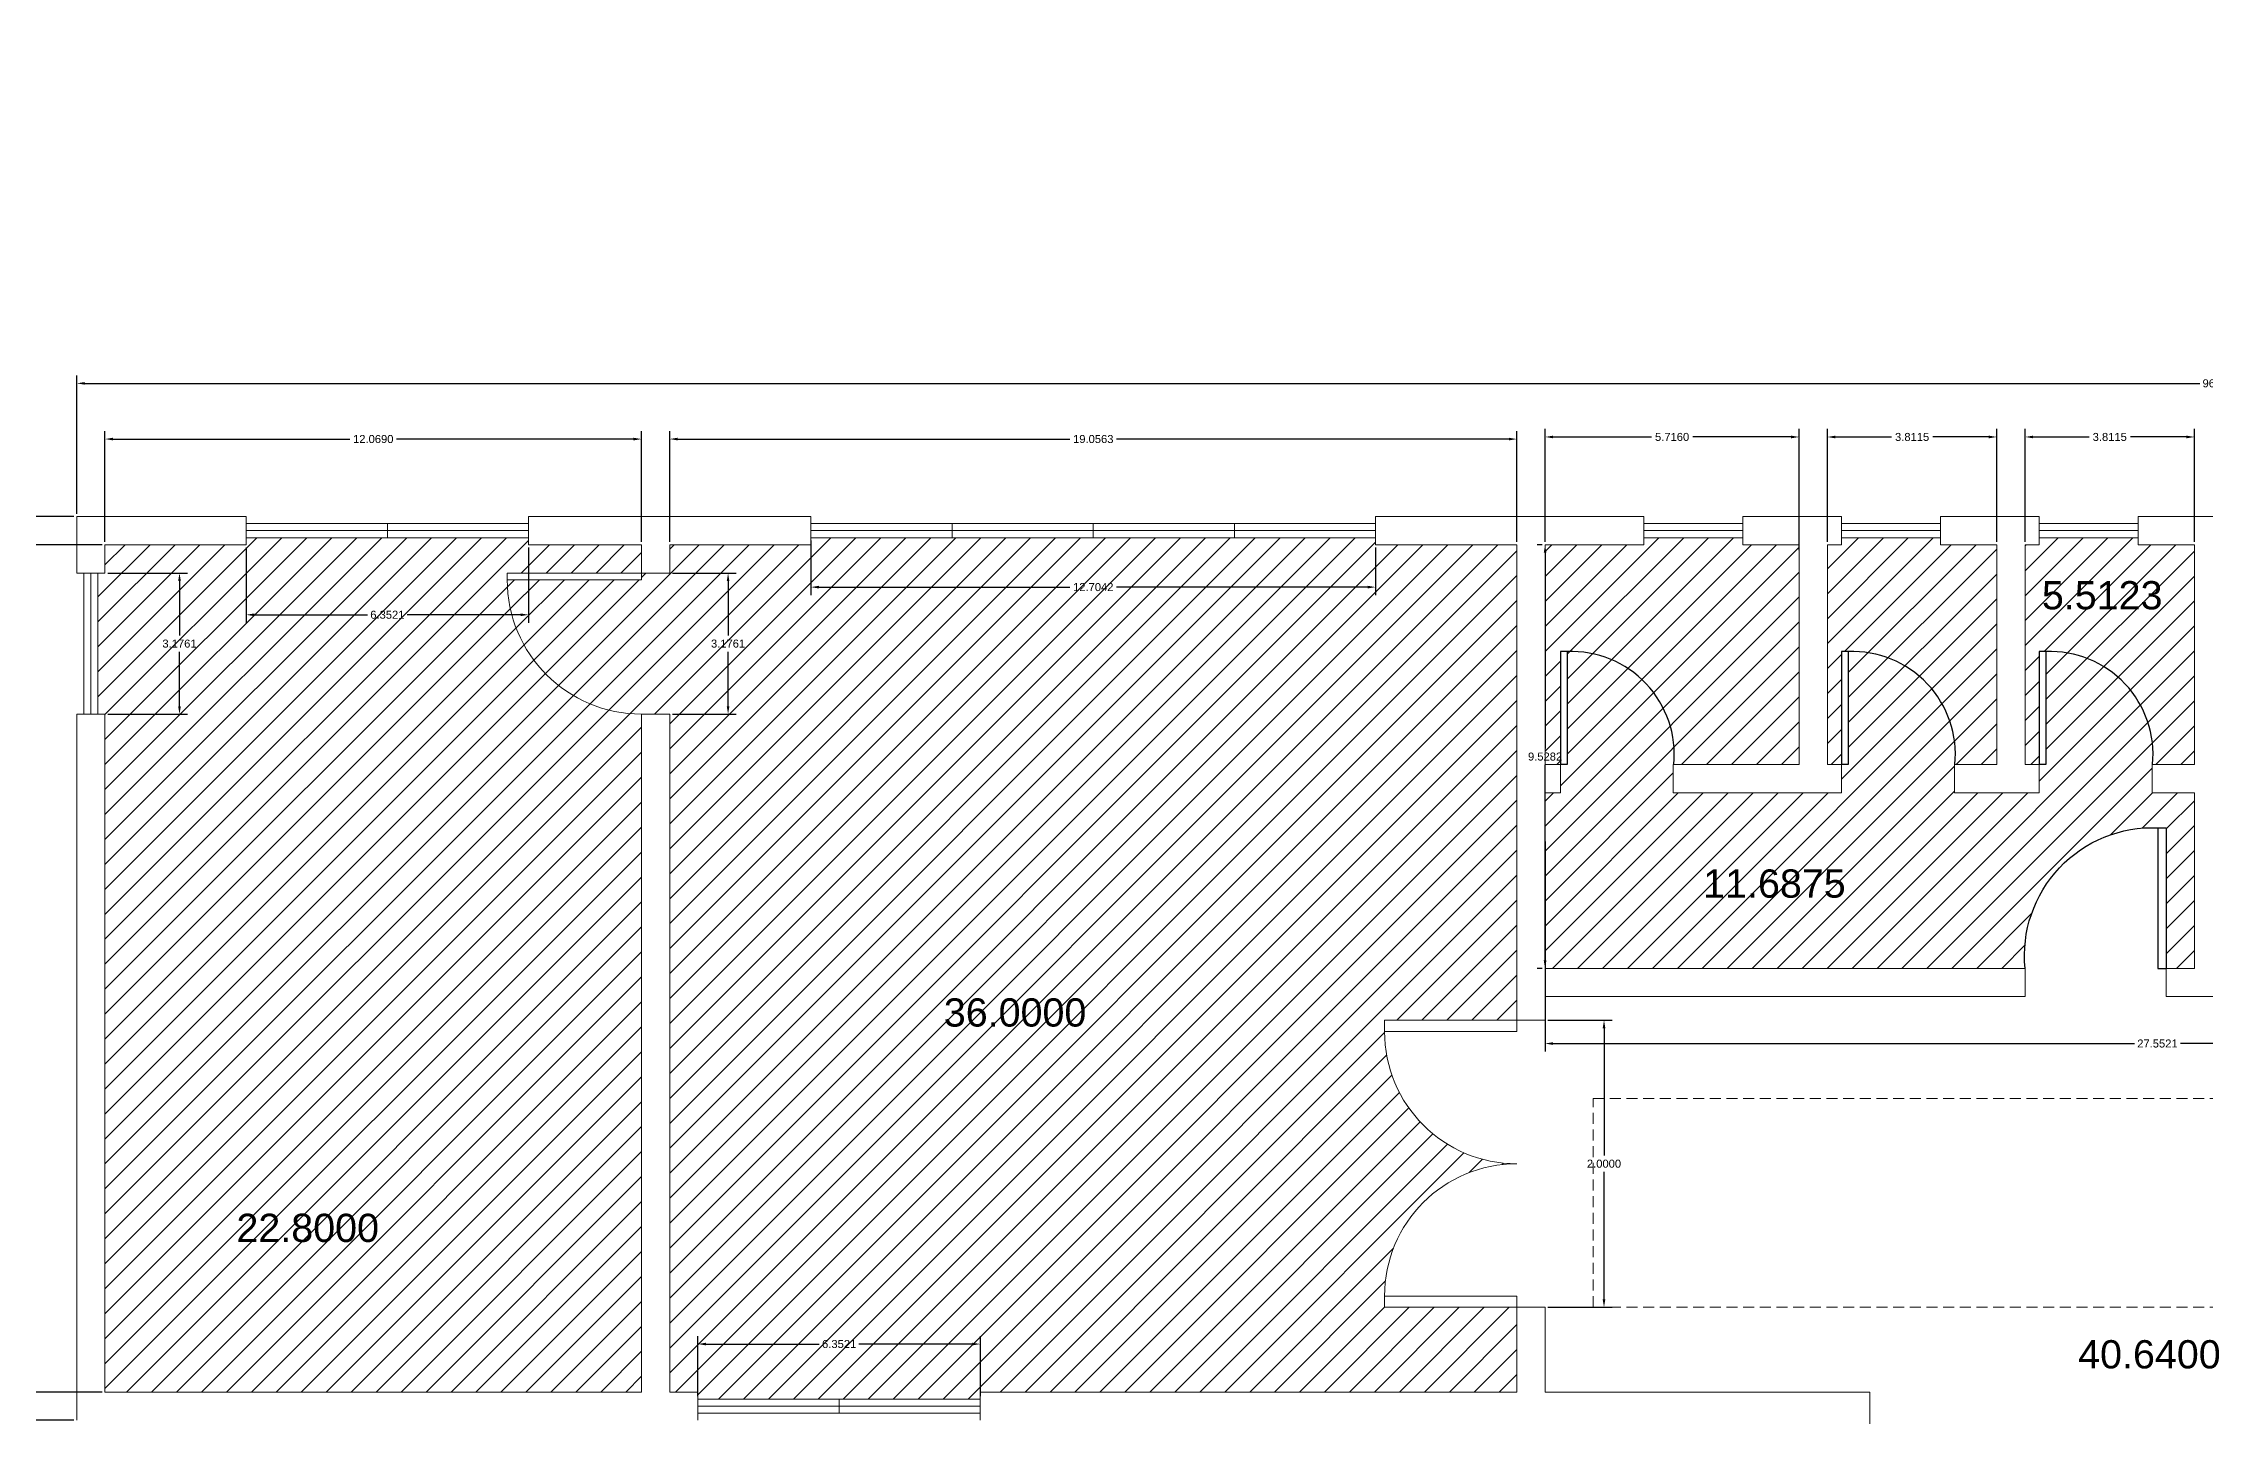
# Model space of a CAD drawing. Header units: inches. Extents: x 4 to 844, y 19 to 530.
# Drawn here: x 423.37 to 472.02, y 139.74 to 170.63 of the extents above; entities that cross this region are included whole.
import ezdxf

# ---------------------------------------------------------------- set-up
doc = ezdxf.new("R2010")
doc.units = ezdxf.units.IN
doc.header["$MEASUREMENT"] = 0
doc.linetypes.add('HIDDEN', pattern=[0.375, 0.25, -0.125])
doc.layers.add('DOOR', color=2, linetype='Continuous')
doc.layers.add('FUR', color=6, linetype='Continuous')
doc.styles.get("Standard").update_dxf_attribs({"font": 'arial.ttf'})
doc.dimstyles.get("Standard").update_dxf_attribs({"dimtxt": 0.18, "dimasz": 0.18, "dimexe": 0.18, "dimexo": 0.0625, "dimgap": 0.09, "dimtad": 0, "dimtih": 1, "dimtoh": 1, "dimdec": 4, "dimzin": 0, "dimdsep": 46, "dimtxsty": 'Standard', "dimcen": 0.09, "dimadec": 0, "dimazin": 0, "dimtfac": 1, "dimtdec": 4, "dimtofl": 0, "dimtmove": 0, "dimatfit": 3, "dimfxl": 1, "dimtolj": 1, "dimtzin": 0, "dimarcsym": 0})
pattern_1 = [(45, (369.194, 33.70796), (-0.2807264, 0.2807264), [])]

# ---------------------------------------------------------------- blocks, each defined once
blk = doc.blocks.new('*D193')
at = {"color": 0, "lineweight": -2, "transparency": 16777216}
for p, q in [((424.762, 159.411), (424.762, 161.906)), ((424.942, 161.726), (430.272, 161.726)), ((436.651, 161.726), (431.321, 161.726)), ((436.831, 159.411), (436.831, 161.906))]:
    blk.add_line(p, q, dxfattribs=at)
at = {"color": 0, "lineweight": 0, "transparency": 16777216}
for points in [[(424.942, 161.756), (424.942, 161.696), (424.762, 161.726)], [(436.651, 161.756), (436.651, 161.696), (436.831, 161.726)]]:
    blk.add_solid(points, dxfattribs=at)
at = {"layer": 'Defpoints', "color": 0, "lineweight": 0, "transparency": 16777216}
for p in [(436.831, 161.726), (424.762, 159.348), (436.831, 159.348)]:
    blk.add_point(p, dxfattribs=at)
at = {"color": 0, "lineweight": 0, "transparency": 16777216, "insert": (430.797, 161.726), "char_height": 0.18, "attachment_point": 5}
blk.add_mtext('\\A1;12.0690', dxfattribs=at)
blk = doc.blocks.new('*D194')
at = {"color": 0, "lineweight": -2, "transparency": 16777216}
for p, q in [((437.466, 159.411), (437.466, 161.906)), ((437.646, 161.726), (446.469, 161.726)), ((456.343, 161.726), (447.519, 161.726)), ((456.523, 159.411), (456.523, 161.906))]:
    blk.add_line(p, q, dxfattribs=at)
at = {"color": 0, "lineweight": 0, "transparency": 16777216}
for points in [[(437.646, 161.756), (437.646, 161.696), (437.466, 161.726)], [(456.343, 161.756), (456.343, 161.696), (456.523, 161.726)]]:
    blk.add_solid(points, dxfattribs=at)
at = {"layer": 'Defpoints', "color": 0, "lineweight": 0, "transparency": 16777216}
for p in [(456.523, 161.726), (437.466, 159.348), (456.523, 159.348)]:
    blk.add_point(p, dxfattribs=at)
at = {"color": 0, "lineweight": 0, "transparency": 16777216, "insert": (446.994, 161.726), "char_height": 0.18, "attachment_point": 5}
blk.add_mtext('\\A1;19.0563', dxfattribs=at)
blk = doc.blocks.new('*D203')
at = {"color": 0, "lineweight": -2, "transparency": 16777216}
for p, q in [((424.7, 159.348), (421.878, 159.348)), ((422.058, 159.168), (422.058, 150.002)), ((422.058, 140.472), (422.058, 149.638)), ((424.7, 140.292), (421.878, 140.292))]:
    blk.add_line(p, q, dxfattribs=at)
at = {"color": 0, "lineweight": 0, "transparency": 16777216}
for points in [[(422.028, 159.168), (422.088, 159.168), (422.058, 159.348)], [(422.028, 140.472), (422.088, 140.472), (422.058, 140.292)]]:
    blk.add_solid(points, dxfattribs=at)
at = {"layer": 'Defpoints', "color": 0, "lineweight": 0, "transparency": 16777216}
for p in [(424.762, 159.348), (422.058, 140.292), (424.762, 140.292)]:
    blk.add_point(p, dxfattribs=at)
at = {"color": 0, "lineweight": 0, "transparency": 16777216, "insert": (422.058, 149.82), "char_height": 0.18, "attachment_point": 5}
blk.add_mtext('\\A1;19.0563', dxfattribs=at)
blk = doc.blocks.new('*D204')
at = {"color": 0, "lineweight": -2, "transparency": 16777216}
for p, q in [((424.127, 160.046), (424.127, 163.159)), ((424.307, 162.979), (471.887, 162.979)), ((520.499, 162.979), (472.919, 162.979)), ((520.679, 160.046), (520.679, 163.159))]:
    blk.add_line(p, q, dxfattribs=at)
at = {"color": 0, "lineweight": 0, "transparency": 16777216}
for points in [[(424.307, 163.009), (424.307, 162.949), (424.127, 162.979)], [(520.499, 163.009), (520.499, 162.949), (520.679, 162.979)]]:
    blk.add_solid(points, dxfattribs=at)
at = {"layer": 'Defpoints', "color": 0, "lineweight": 0, "transparency": 16777216}
for p in [(520.679, 162.979), (424.127, 159.984), (520.679, 159.984)]:
    blk.add_point(p, dxfattribs=at)
at = {"color": 0, "lineweight": 0, "transparency": 16777216, "insert": (472.403, 162.979), "char_height": 0.18, "attachment_point": 5}
blk.add_mtext('\\A1;96.5521', dxfattribs=at)
blk = doc.blocks.new('*D209')
at = {"color": 0, "lineweight": -2, "transparency": 16777216}
for p, q in [((437.529, 158.713), (438.959, 158.713)), ((438.779, 158.533), (438.779, 157.307)), ((438.779, 155.717), (438.779, 156.943)), ((437.529, 155.537), (438.959, 155.537))]:
    blk.add_line(p, q, dxfattribs=at)
at = {"color": 0, "lineweight": 0, "transparency": 16777216}
for points in [[(438.749, 158.533), (438.809, 158.533), (438.779, 158.713)], [(438.749, 155.717), (438.809, 155.717), (438.779, 155.537)]]:
    blk.add_solid(points, dxfattribs=at)
at = {"layer": 'Defpoints', "color": 0, "lineweight": 0, "transparency": 16777216}
for p in [(437.466, 158.713), (437.466, 155.537), (438.779, 155.537)]:
    blk.add_point(p, dxfattribs=at)
at = {"color": 0, "lineweight": 0, "transparency": 16777216, "insert": (438.779, 157.125), "char_height": 0.18, "attachment_point": 5}
blk.add_mtext('\\A1;3.1761', dxfattribs=at)
blk = doc.blocks.new('*D210')
at = {"color": 0, "lineweight": -2, "transparency": 16777216}
for p, q in [((424.064, 159.984), (419.202, 159.984)), ((419.382, 159.804), (419.382, 150.002)), ((419.382, 139.837), (419.382, 149.638)), ((424.064, 139.657), (419.202, 139.657))]:
    blk.add_line(p, q, dxfattribs=at)
at = {"color": 0, "lineweight": 0, "transparency": 16777216}
for points in [[(419.352, 159.804), (419.412, 159.804), (419.382, 159.984)], [(419.352, 139.837), (419.412, 139.837), (419.382, 139.657)]]:
    blk.add_solid(points, dxfattribs=at)
at = {"layer": 'Defpoints', "color": 0, "lineweight": 0, "transparency": 16777216}
for p in [(419.382, 159.984), (424.127, 159.984), (424.127, 139.657)]:
    blk.add_point(p, dxfattribs=at)
at = {"color": 0, "lineweight": 0, "transparency": 16777216, "insert": (419.382, 149.82), "char_height": 0.18, "attachment_point": 5}
blk.add_mtext('\\A1;20.3268', dxfattribs=at)
blk = doc.blocks.new('*D211')
at = {"color": 0, "lineweight": -2, "transparency": 16777216}
for p, q in [((457.22, 148.656), (458.664, 148.656)), ((458.484, 148.476), (458.484, 145.609)), ((458.484, 142.378), (458.484, 145.245)), ((457.22, 142.198), (458.664, 142.198))]:
    blk.add_line(p, q, dxfattribs=at)
at = {"color": 0, "lineweight": 0, "transparency": 16777216}
for points in [[(458.454, 148.476), (458.514, 148.476), (458.484, 148.656)], [(458.454, 142.378), (458.514, 142.378), (458.484, 142.198)]]:
    blk.add_solid(points, dxfattribs=at)
at = {"layer": 'Defpoints', "color": 0, "lineweight": 0, "transparency": 16777216}
for p in [(457.158, 148.656), (457.158, 142.198), (458.484, 142.198)]:
    blk.add_point(p, dxfattribs=at)
at = {"color": 0, "lineweight": 0, "transparency": 16777216, "insert": (458.484, 145.427), "char_height": 0.18, "attachment_point": 5}
blk.add_mtext('\\A1;2.0000', dxfattribs=at)
blk = doc.blocks.new('*D239')
at = {"color": 0, "lineweight": -2, "transparency": 16777216}
for p, q in [((438.101, 140.196), (438.101, 141.551)), ((438.281, 141.371), (440.831, 141.371)), ((444.274, 141.371), (441.724, 141.371)), ((444.454, 140.196), (444.454, 141.551))]:
    blk.add_line(p, q, dxfattribs=at)
at = {"color": 0, "lineweight": 0, "transparency": 16777216}
for points in [[(438.281, 141.401), (438.281, 141.341), (438.101, 141.371)], [(444.274, 141.401), (444.274, 141.341), (444.454, 141.371)]]:
    blk.add_solid(points, dxfattribs=at)
at = {"layer": 'Defpoints', "color": 0, "lineweight": 0, "transparency": 16777216}
for p in [(444.454, 141.371), (438.101, 140.133), (444.454, 140.133)]:
    blk.add_point(p, dxfattribs=at)
at = {"color": 0, "lineweight": 0, "transparency": 16777216, "insert": (441.278, 141.371), "char_height": 0.18, "attachment_point": 5}
blk.add_mtext('\\A1;6.3521', dxfattribs=at)
blk = doc.blocks.new('*D240')
at = {"color": 0, "lineweight": -2, "transparency": 16777216}
for p, q in [((427.938, 159.286), (427.938, 157.594)), ((434.29, 159.286), (434.29, 157.594)), ((428.118, 157.774), (430.667, 157.774)), ((434.11, 157.774), (431.561, 157.774))]:
    blk.add_line(p, q, dxfattribs=at)
at = {"color": 0, "lineweight": 0, "transparency": 16777216}
for points in [[(428.118, 157.804), (428.118, 157.744), (427.938, 157.774)], [(434.11, 157.804), (434.11, 157.744), (434.29, 157.774)]]:
    blk.add_solid(points, dxfattribs=at)
at = {"layer": 'Defpoints', "color": 0, "lineweight": 0, "transparency": 16777216}
for p in [(427.938, 159.348), (434.29, 159.348), (434.29, 157.774)]:
    blk.add_point(p, dxfattribs=at)
at = {"color": 0, "lineweight": 0, "transparency": 16777216, "insert": (431.114, 157.774), "char_height": 0.18, "attachment_point": 5}
blk.add_mtext('\\A1;6.3521', dxfattribs=at)
blk = doc.blocks.new('*D241')
at = {"color": 0, "lineweight": -2, "transparency": 16777216}
for p, q in [((424.825, 158.713), (426.618, 158.713)), ((426.438, 158.533), (426.438, 157.307)), ((426.438, 155.717), (426.438, 156.943)), ((424.825, 155.537), (426.618, 155.537))]:
    blk.add_line(p, q, dxfattribs=at)
at = {"color": 0, "lineweight": 0, "transparency": 16777216}
for points in [[(426.408, 158.533), (426.468, 158.533), (426.438, 158.713)], [(426.408, 155.717), (426.468, 155.717), (426.438, 155.537)]]:
    blk.add_solid(points, dxfattribs=at)
at = {"layer": 'Defpoints', "color": 0, "lineweight": 0, "transparency": 16777216}
for p in [(424.762, 158.713), (424.762, 155.537), (426.438, 155.537)]:
    blk.add_point(p, dxfattribs=at)
at = {"color": 0, "lineweight": 0, "transparency": 16777216, "insert": (426.438, 157.125), "char_height": 0.18, "attachment_point": 5}
blk.add_mtext('\\A1;3.1761', dxfattribs=at)
blk = doc.blocks.new('*D242')
at = {"color": 0, "lineweight": -2, "transparency": 16777216}
for p, q in [((440.642, 159.445), (440.642, 158.216)), ((453.347, 159.286), (453.347, 158.216)), ((440.822, 158.396), (446.47, 158.396)), ((453.167, 158.396), (447.519, 158.396))]:
    blk.add_line(p, q, dxfattribs=at)
at = {"color": 0, "lineweight": 0, "transparency": 16777216}
for points in [[(440.822, 158.426), (440.822, 158.366), (440.642, 158.396)], [(453.167, 158.426), (453.167, 158.366), (453.347, 158.396)]]:
    blk.add_solid(points, dxfattribs=at)
at = {"layer": 'Defpoints', "color": 0, "lineweight": 0, "transparency": 16777216}
for p in [(440.642, 159.507), (453.347, 159.348), (453.347, 158.396)]:
    blk.add_point(p, dxfattribs=at)
at = {"color": 0, "lineweight": 0, "transparency": 16777216, "insert": (446.994, 158.396), "char_height": 0.18, "attachment_point": 5}
blk.add_mtext('\\A1;12.7042', dxfattribs=at)
blk = doc.blocks.new('*D243')
at = {"color": 0, "lineweight": -2, "transparency": 16777216}
for p, q in [((457.095, 159.348), (456.978, 159.348)), ((457.158, 159.168), (457.158, 154.766)), ((457.158, 150), (457.158, 154.402)), ((457.095, 149.82), (456.978, 149.82))]:
    blk.add_line(p, q, dxfattribs=at)
at = {"color": 0, "lineweight": 0, "transparency": 16777216}
for points in [[(457.128, 159.168), (457.188, 159.168), (457.158, 159.348)], [(457.128, 150), (457.188, 150), (457.158, 149.82)]]:
    blk.add_solid(points, dxfattribs=at)
at = {"layer": 'Defpoints', "color": 0, "lineweight": 0, "transparency": 16777216}
for p in [(457.158, 159.348), (457.158, 149.82), (457.158, 149.82)]:
    blk.add_point(p, dxfattribs=at)
at = {"color": 0, "lineweight": 0, "transparency": 16777216, "insert": (457.158, 154.584), "char_height": 0.18, "attachment_point": 5}
blk.add_mtext('\\A1;9.5282', dxfattribs=at)
blk = doc.blocks.new('DESK4')
at = {"color": 0}
for p, q in [((0, 1), (-0.06, 1)), ((0, 0), (-0.06, 0))]:
    blk.add_line(p, q, dxfattribs=at)
blk.add_lwpolyline([(-0.06, 1), (-0.06, 0)], dxfattribs=at)
blk.add_lwpolyline([(0.944, 0, 0.455404), (0, 1), (0, 0)], format="xyb", dxfattribs=at)
blk = doc.blocks.new('*D215')
at = {"color": 0, "lineweight": -2, "transparency": 16777216}
for p, q in [((457.158, 159.411), (457.158, 161.953)), ((457.338, 161.773), (459.552, 161.773)), ((462.694, 161.773), (460.479, 161.773)), ((462.874, 159.231), (462.874, 161.953))]:
    blk.add_line(p, q, dxfattribs=at)
at = {"color": 0, "lineweight": 0, "transparency": 16777216}
for points in [[(457.338, 161.803), (457.338, 161.743), (457.158, 161.773)], [(462.694, 161.803), (462.694, 161.743), (462.874, 161.773)]]:
    blk.add_solid(points, dxfattribs=at)
at = {"layer": 'Defpoints', "color": 0, "lineweight": 0, "transparency": 16777216}
for p in [(462.874, 161.773), (457.158, 159.348), (462.874, 159.168)]:
    blk.add_point(p, dxfattribs=at)
at = {"color": 0, "lineweight": 0, "transparency": 16777216, "insert": (460.016, 161.773), "char_height": 0.18, "attachment_point": 5}
blk.add_mtext('\\A1;5.7160', dxfattribs=at)
blk = doc.blocks.new('*D216')
at = {"color": 0, "lineweight": -2, "transparency": 16777216}
for p, q in [((463.509, 159.411), (463.509, 161.953)), ((463.689, 161.773), (464.95, 161.773)), ((467.14, 161.773), (465.879, 161.773)), ((467.32, 159.411), (467.32, 161.953))]:
    blk.add_line(p, q, dxfattribs=at)
at = {"color": 0, "lineweight": 0, "transparency": 16777216}
for points in [[(463.689, 161.803), (463.689, 161.743), (463.509, 161.773)], [(467.14, 161.803), (467.14, 161.743), (467.32, 161.773)]]:
    blk.add_solid(points, dxfattribs=at)
at = {"layer": 'Defpoints', "color": 0, "lineweight": 0, "transparency": 16777216}
for p in [(467.32, 161.773), (463.509, 159.348), (467.32, 159.348)]:
    blk.add_point(p, dxfattribs=at)
at = {"color": 0, "lineweight": 0, "transparency": 16777216, "insert": (465.415, 161.773), "char_height": 0.18, "attachment_point": 5}
blk.add_mtext('\\A1;3.8115', dxfattribs=at)
blk = doc.blocks.new('*D217')
at = {"color": 0, "lineweight": -2, "transparency": 16777216}
for p, q in [((467.956, 159.411), (467.956, 161.953)), ((468.136, 161.773), (469.397, 161.773)), ((471.587, 161.773), (470.326, 161.773)), ((471.767, 159.411), (471.767, 161.953))]:
    blk.add_line(p, q, dxfattribs=at)
at = {"color": 0, "lineweight": 0, "transparency": 16777216}
for points in [[(468.136, 161.803), (468.136, 161.743), (467.956, 161.773)], [(471.587, 161.803), (471.587, 161.743), (471.767, 161.773)]]:
    blk.add_solid(points, dxfattribs=at)
at = {"layer": 'Defpoints', "color": 0, "lineweight": 0, "transparency": 16777216}
for p in [(471.767, 161.773), (467.956, 159.348), (471.767, 159.348)]:
    blk.add_point(p, dxfattribs=at)
at = {"color": 0, "lineweight": 0, "transparency": 16777216, "insert": (469.861, 161.773), "char_height": 0.18, "attachment_point": 5}
blk.add_mtext('\\A1;3.8115', dxfattribs=at)
blk = doc.blocks.new('*D223')
at = {"color": 0, "lineweight": -2, "transparency": 16777216}
for p, q in [((484.71, 152.921), (484.71, 147.95)), ((457.158, 152.673), (457.158, 147.95)), ((457.338, 148.13), (470.416, 148.13)), ((484.53, 148.13), (471.452, 148.13))]:
    blk.add_line(p, q, dxfattribs=at)
at = {"color": 0, "lineweight": 0, "transparency": 16777216}
for points in [[(457.338, 148.16), (457.338, 148.1), (457.158, 148.13)], [(484.53, 148.16), (484.53, 148.1), (484.71, 148.13)]]:
    blk.add_solid(points, dxfattribs=at)
at = {"layer": 'Defpoints', "color": 0, "lineweight": 0, "transparency": 16777216}
for p in [(484.71, 152.984), (457.158, 152.735), (484.71, 148.13)]:
    blk.add_point(p, dxfattribs=at)
at = {"color": 0, "lineweight": 0, "transparency": 16777216, "insert": (470.934, 148.13), "char_height": 0.18, "attachment_point": 5}
blk.add_mtext('\\A1;27.5521', dxfattribs=at)

msp = doc.modelspace()

# ---------------------------------------------------------------- hatches: boundary and pattern name
at = {"lineweight": 0, "true_color": 0x136734}
h = msp.add_hatch(dxfattribs=at)
h.set_pattern_fill('ANSI31', color=116, scale=3.176056)
h.set_pattern_definition([(45, (369.194, -484.6063), (-0.28072637, 0.28072637), [])])
h.paths.add_polyline_path([(485.10709, 159.3484), (483.83666, 159.3484), (483.83666, 159.5072), (481.61324, 159.5072), (481.61324, 159.3484), (481.29563, 159.3484), (481.29563, 154.40618), (481.61324, 154.40618), (481.61324, 156.94702), (481.76569, 156.94702, -0.45540423), (484.16424, 154.40618), (485.10709, 154.40618)])
h.paths.add_polyline_path([(480.66042, 159.3484), (479.39, 159.3484), (479.39, 159.5072), (477.16657, 159.5072), (477.16657, 159.3484), (476.84897, 159.3484), (476.84897, 154.40618), (477.16657, 154.40618), (477.16657, 156.94702), (477.31902, 156.94702, -0.45540423), (479.71758, 154.40618), (480.66042, 154.40618)])
h.paths.add_polyline_path([(471.76709, 159.3484), (470.49667, 159.3484), (470.49667, 159.5072), (468.27324, 159.5072), (468.27324, 159.3484), (467.95564, 159.3484), (467.95564, 154.40618), (468.27324, 154.40618), (468.27324, 156.94702), (468.42569, 156.94702, -0.45540423), (470.82425, 154.40618), (471.76709, 154.40618)])
h.paths.add_polyline_path([(476.21376, 159.3484), (474.94333, 159.3484), (474.94333, 159.5072), (472.71991, 159.5072), (472.71991, 159.3484), (472.4023, 159.3484), (472.4023, 154.40618), (472.71991, 154.40618), (472.71991, 156.94702), (472.87236, 156.94702, -0.45540423), (475.27091, 154.40618), (476.21376, 154.40618)])
h.paths.add_polyline_path([(467.32043, 159.3484), (466.05, 159.3484), (466.05, 159.5072), (463.82658, 159.5072), (463.82658, 159.3484), (463.50897, 159.3484), (463.50897, 154.40618), (463.82658, 154.40618), (463.82658, 156.94702), (463.97903, 156.94702, -0.45540423), (466.37758, 154.40618), (467.32043, 154.40618)])
h.paths.add_polyline_path([(481.76569, 156.94702), (481.76569, 154.40618), (481.61324, 154.40618), (481.61324, 153.77097), (479.70742, 153.77097), (479.70742, 154.40618), (479.71758, 154.40618, 0.45540423), (477.31902, 156.94702), (477.31902, 154.40618), (477.16657, 154.40618), (477.16657, 153.77097), (475.26075, 153.77097), (475.26075, 154.40618), (475.27091, 154.40618, 0.45540423), (472.87236, 156.94702), (472.87236, 154.40618), (472.71991, 154.40618), (472.71991, 153.77097), (472.4023, 153.77097), (472.4023, 149.82023), (481.53385, 149.82023, -0.45540423), (484.52005, 152.98358), (484.70985, 152.98358), (484.70985, 149.82023), (485.10709, 149.82023), (485.10709, 153.77097), (484.15408, 153.77097), (484.15408, 154.40618), (484.16424, 154.40618, 0.45540423)])
h.paths.add_polyline_path([(462.87376, 159.3484), (461.60334, 159.3484), (461.60334, 159.5072), (459.37991, 159.5072), (459.37991, 159.3484), (457.15779, 159.3484), (457.15779, 154.40618), (457.50211, 154.40618), (457.50211, 156.94702), (457.65456, 156.94702, -0.45540423), (460.05311, 154.40618), (462.87376, 154.40618)])
h.paths.add_polyline_path([(471.76709, 153.77097), (470.81409, 153.77097), (470.81409, 154.40618), (470.82425, 154.40618, 0.45540423), (468.42569, 156.94702), (468.42569, 154.40618), (468.27324, 154.40618), (468.27324, 153.77097), (466.36742, 153.77097), (466.36742, 154.40618), (466.37758, 154.40618, 0.45540423), (463.97903, 156.94702), (463.97903, 154.40618), (463.82658, 154.40618), (463.82658, 153.77097), (460.04295, 153.77097), (460.04295, 154.40618), (460.05311, 154.40618, 0.45540423), (457.65456, 156.94702), (457.65456, 154.40618), (457.50211, 154.40618), (457.50211, 153.77097), (457.15779, 153.77097), (457.15779, 149.82023), (467.95644, 149.82023, -0.45540423), (470.94264, 152.98358), (471.13244, 152.98358), (471.13244, 149.82023), (471.76709, 149.82023)])
h.paths.add_polyline_path([(468.97979, 143.97628), (472.50508, 143.97628), (472.50508, 145.28527), (468.97979, 145.28527)], flags=9)
h.paths.add_polyline_path([(484.93811, 132.71035), (488.4634, 132.71035), (488.4634, 134.01934), (484.93811, 134.01934)], flags=9)
h.paths.add_polyline_path([(452.47052, 132.49453), (455.99581, 132.49453), (455.99581, 133.80351), (452.47052, 133.80351)], flags=9)
h.paths.add_polyline_path([(498.72879, 148.884), (502.25408, 148.884), (502.25408, 150.19299), (498.72879, 150.19299)], flags=9)
h.paths.add_polyline_path([(443.43578, 148.16233), (446.96107, 148.16233), (446.96107, 149.47132), (443.43578, 149.47132)], flags=9)
h.paths.add_polyline_path([(427.53421, 143.31727), (431.0595, 143.31727), (431.0595, 144.62626), (427.53421, 144.62626)], flags=9)
h.paths.add_polyline_path([(529.02455, 141.21224), (553.75034, 141.21224), (553.75034, 147.10267), (529.02455, 147.10267)], flags=9)
h.paths.add_polyline_path([(528.94228, 145.34985), (556.54797, 145.34985), (556.54797, 151.24028), (528.94228, 151.24028)], flags=9)
h.paths.add_polyline_path([(529.16525, 149.46722), (557.66201, 149.46722), (557.66201, 155.35765), (529.16525, 155.35765)], flags=9)
h.paths.add_polyline_path([(528.96616, 157.04355), (547.9224, 157.04355), (547.9224, 162.93398), (528.96616, 162.93398)], flags=9)
h.paths.add_polyline_path([(529.10128, 153.22183), (540.51948, 153.22183), (540.51948, 159.11226), (529.10128, 159.11226)], flags=9)
h.paths.add_polyline_path([(528.99712, 164.73823), (542.84871, 164.73823), (542.84871, 170.62867), (528.99712, 170.62867)], flags=9)
h.paths.add_polyline_path([(529.09829, 160.88027), (553.59985, 160.88027), (553.59985, 166.77071), (529.09829, 166.77071)], flags=9)
at = {"lineweight": 0, "true_color": 0xf8d731}
h = msp.add_hatch(dxfattribs=at)
h.set_pattern_fill('ANSI31', color=40, scale=3.176056)
h.set_pattern_definition(pattern_1)
h.paths.add_polyline_path([(436.83103, 155.54079, -0.41421356), (433.8097, 158.56212), (433.8097, 158.71318), (436.83103, 158.71318), (436.83103, 159.3484), (434.29019, 159.3484), (434.29019, 159.5072), (427.93807, 159.5072), (427.93807, 159.3484), (424.76202, 159.3484), (424.76202, 158.71318), (424.60321, 158.71318), (424.60321, 155.53713), (424.76202, 155.53713), (424.76202, 140.29206), (436.83103, 140.29206)])
at = {"lineweight": 0}
h = msp.add_hatch(dxfattribs=at)
h.set_pattern_fill('ANSI31', color=5, scale=3.176056)
h.set_pattern_definition(pattern_1)
h.paths.add_polyline_path([(440.6423, 159.5072), (440.6423, 159.3484), (437.46624, 159.3484), (437.46624, 158.71318), (436.83103, 158.71318), (436.83103, 158.56212), (433.8097, 158.56212, 0.41421356), (436.83103, 155.54079), (437.46624, 155.53713), (437.46624, 140.29206), (438.10145, 140.29206), (438.10145, 140.13325), (444.45357, 140.13325), (444.45357, 140.29206), (446.99441, 140.29206), (456.52258, 140.29206), (456.52258, 142.19769), (453.54598, 142.19769), (453.54598, 142.45032, -0.41421356), (456.52258, 145.42692, -0.41421356), (453.54598, 148.40352), (453.54598, 148.65614), (456.52258, 148.65614), (456.52258, 159.3484), (453.34652, 159.3484), (453.34652, 159.5072)])

# ---------------------------------------------------------------- linework, layer by layer
at = {"color": 18, "lineweight": 0, "true_color": 0x000000}
for p, q in [((424.1268, 159.98361), (427.93807, 159.98361)), ((424.1268, 158.71318), (424.1268, 159.98361)), ((427.93807, 159.3484), (427.93807, 159.98361)), ((427.93807, 159.8248), (434.29019, 159.8248)), ((427.93807, 159.666), (434.29019, 159.666)), ((431.11413, 159.5072), (431.11413, 159.8248)), ((434.29019, 159.98361), (440.6423, 159.98361)), ((434.29019, 159.3484), (434.29019, 159.98361)), ((440.6423, 159.3484), (440.6423, 159.98361)), ((440.6423, 159.8248), (453.34652, 159.8248)), ((440.6423, 159.666), (453.34652, 159.666)), ((443.81835, 159.5072), (443.81835, 159.8248)), ((446.99441, 159.5072), (446.99441, 159.8248)), ((450.17047, 159.5072), (450.17047, 159.8248)), ((453.34652, 159.98361), (458.42821, 159.98361)), ((453.34652, 159.3484), (453.34652, 159.98361)), ((453.34652, 159.98361), (459.37991, 159.98361)), ((459.37991, 159.3484), (459.37991, 159.98361)), ((459.37991, 159.8248), (461.60334, 159.8248)), ((459.37991, 159.666), (461.60334, 159.666)), ((461.60334, 159.3484), (461.60334, 159.98361)), ((463.82658, 159.98361), (461.60334, 159.98361)), ((463.82658, 159.3484), (463.82658, 159.98361)), ((463.82658, 159.8248), (466.05, 159.8248)), ((463.82658, 159.666), (466.05, 159.666)), ((466.05, 159.3484), (466.05, 159.98361)), ((466.05, 159.98361), (468.27324, 159.98361)), ((468.27324, 159.3484), (468.27324, 159.98361)), ((468.27324, 159.8248), (470.49667, 159.8248)), ((468.27324, 159.666), (470.49667, 159.666)), ((470.49667, 159.3484), (470.49667, 159.98361)), ((470.49667, 159.98361), (472.71991, 159.98361)), ((424.76202, 159.3484), (427.93807, 159.3484)), ((424.76202, 159.3484), (424.76202, 158.71318)), ((427.93807, 159.5072), (434.29019, 159.5072)), ((434.29019, 159.3484), (436.83103, 159.3484)), ((436.83103, 159.3484), (436.83103, 158.71318)), ((437.46624, 159.3484), (440.6423, 159.3484)), ((437.46624, 159.3484), (437.46624, 158.71318)), ((440.6423, 159.5072), (453.34652, 159.5072)), ((453.34652, 159.3484), (456.52258, 159.3484)), ((456.52258, 159.3484), (456.52258, 148.5498)), ((457.1576, 159.3484), (459.37991, 159.3484)), ((457.15779, 159.3484), (458.42821, 159.3484)), ((457.15779, 159.3484), (457.15779, 149.82023)), ((459.37991, 159.5072), (461.60334, 159.5072)), ((461.60334, 159.3484), (462.87376, 159.3484)), ((462.87376, 159.3484), (462.87376, 154.40618)), ((463.50897, 159.3484), (463.50897, 154.40618)), ((463.50897, 159.3484), (463.82658, 159.3484)), ((463.82658, 159.5072), (466.05, 159.5072)), ((466.05, 159.3484), (467.32043, 159.3484)), ((467.32043, 159.3484), (467.32043, 154.40618)), ((467.95564, 159.3484), (467.95564, 154.40618)), ((467.95564, 159.3484), (468.27324, 159.3484)), ((468.27324, 159.5072), (470.49667, 159.5072)), ((470.49667, 159.3484), (471.76709, 159.3484)), ((471.76709, 159.3484), (471.76709, 154.40618)), ((424.76202, 158.71318), (424.1268, 158.71318)), ((424.28561, 155.53713), (424.28561, 158.71318)), ((424.44441, 155.53713), (424.44441, 158.71318)), ((424.60321, 155.53713), (424.60321, 158.71318)), ((436.83103, 158.71318), (437.46624, 158.71318)), ((424.1268, 139.65685), (424.1268, 155.53713)), ((424.76202, 155.53713), (424.1268, 155.53713)), ((424.76202, 155.53713), (424.76202, 140.29206)), ((436.83103, 155.53713), (436.83103, 140.29206)), ((436.83103, 155.53713), (437.46624, 155.53713)), ((437.46624, 155.53713), (437.46624, 140.29206)), ((457.65456, 154.40618), (457.1576, 154.40618)), ((457.1845, 154.40618), (457.65456, 154.40618)), ((457.1845, 154.40618), (457.50211, 154.40618)), ((457.50211, 154.40618), (457.50211, 153.77097)), ((460.04295, 154.40618), (462.87376, 154.40618)), ((460.04295, 154.40618), (460.04295, 153.77097)), ((463.50897, 154.40618), (463.97903, 154.40618)), ((463.50897, 154.40618), (463.82658, 154.40618)), ((463.82658, 154.40618), (463.82658, 153.77097)), ((466.36742, 154.40618), (467.32043, 154.40618)), ((466.36742, 154.40618), (466.36742, 153.77097)), ((467.95564, 154.40618), (468.42569, 154.40618)), ((467.95564, 154.40618), (468.27324, 154.40618)), ((468.27324, 154.40618), (468.27324, 153.77097)), ((470.81409, 154.40618), (471.76709, 154.40618)), ((470.81409, 154.40618), (470.81409, 153.77097)), ((457.50211, 153.77097), (457.1576, 153.77097)), ((460.04295, 153.77097), (463.82658, 153.77097)), ((466.36742, 153.77097), (468.27324, 153.77097)), ((470.81409, 153.77097), (471.76709, 153.77097)), ((471.76709, 153.77097), (471.76709, 149.82023)), ((457.15779, 149.82023), (467.95644, 149.82023)), ((467.95638, 149.82023), (467.95638, 149.18502)), ((470.94264, 149.82023), (471.76709, 149.82023)), ((471.13244, 149.82023), (471.13244, 149.18502)), ((457.15779, 149.18502), (457.15779, 148.65614)), ((457.15779, 149.18502), (467.95638, 149.18502)), ((471.13244, 149.18502), (481.5338, 149.18502)), ((456.52258, 148.65614), (457.15779, 148.65614)), ((456.52258, 142.19769), (456.52258, 140.29206)), ((457.15779, 142.19769), (456.52258, 142.19769)), ((457.15779, 142.19769), (457.15779, 140.29206)), ((424.76202, 140.29206), (436.83103, 140.29206)), ((436.83103, 140.29206), (424.76202, 140.29206)), ((437.46624, 140.29206), (438.10145, 140.29206)), ((438.10145, 140.29206), (437.46624, 140.29206)), ((438.10145, 140.29206), (438.10145, 139.65685)), ((444.45357, 140.13325), (438.10145, 140.13325)), ((441.27751, 140.13325), (441.27751, 139.81565)), ((444.45357, 140.29206), (456.52258, 140.29206)), ((446.99441, 140.29206), (444.45357, 140.29206)), ((444.45357, 140.29206), (444.45357, 139.65685)), ((456.52258, 140.29206), (446.99441, 140.29206)), ((457.15779, 140.29206), (464.46272, 140.29206)), ((464.46272, 140.29206), (464.46272, 139.02164)), ((444.45357, 139.97445), (438.10145, 139.97445)), ((444.45357, 139.81565), (438.10145, 139.81565))]:
    msp.add_line(p, q, dxfattribs=at)
at = {"color": 18, "linetype": 'HIDDEN', "lineweight": 0, "true_color": 0x000000}
msp.add_lwpolyline([(458.23815, 146.89332), (483.98861, 146.89332), (483.98861, 142.19769), (458.23815, 142.19769)], close=True, dxfattribs=at)
at = {"layer": 'DOOR', "color": 18, "lineweight": 0, "true_color": 0x000000}
for points in [[(436.83103, 158.71318), (433.8097, 158.71318), (433.8097, 158.56212), (436.83103, 158.56212)], [(456.52258, 148.65614), (453.54598, 148.65614), (453.54598, 148.40352), (456.52258, 148.40352)], [(456.52258, 142.19769), (453.54598, 142.19769), (453.54598, 142.45032), (456.52258, 142.45032)]]:
    msp.add_lwpolyline(points, close=True, dxfattribs=at)
for centre, radius, start, end in [((436.83103, 158.56212), 3.02133, 180, 270), ((456.52258, 148.40352), 2.9766, 180, 270), ((456.52258, 142.45032), 2.9766, 90, 180)]:
    msp.add_arc(centre, radius, start, end, dxfattribs=at)

# ---------------------------------------------------------------- block references
at = {"layer": 'FUR', "color": 18, "lineweight": 0, "true_color": 0x000000}
for p, xscale, yscale, zscale in [((457.65456, 154.40618), 2.540845090532776, 2.540845090532776, 2.540845090532776), ((463.97903, 154.40618), 2.540845090532776, 2.540845090532776, 2.540845090532776), ((468.42569, 154.40618), 2.540845090532776, 2.540845090532776, 2.540845090532776), ((470.94264, 149.82023), -3.163351721556832, 3.163351721556832, 3.163351721556832)]:
    msp.add_blockref('DESK4', p, dxfattribs=dict(at, xscale=xscale, yscale=yscale, zscale=zscale))

# ---------------------------------------------------------------- texts
at = {"color": 18, "lineweight": 0, "true_color": 0x000000, "char_height": 0.635211, "attachment_point": 1}
for s, insert, width in [('5.5123', (468.33398, 158.53102), 3.1133671), ('11.6875\\P', (460.71339, 152.04708), 3.2293084), ('36.0000', (443.63185, 149.14699), 3.2843586), ('22.8000', (427.71901, 144.30193), 3.2961876), ('40.6400', (469.14986, 141.45863), 3.3116562)]:
    msp.add_mtext(s, dxfattribs=dict(at, insert=insert, width=width))

# ---------------------------------------------------------------- dimensions: what is measured, and where the dimension line sits
at = {"color": 3, "lineweight": 0}
dim = msp.add_linear_dim(base=(520.67892, 162.97857), p1=(424.1268, 159.98361), p2=(520.67892, 159.98361), dimstyle='Standard', dxfattribs=at)
dim.commit()
dim.dimension.update_dxf_attribs({"geometry": '*D204', "text_midpoint": (472.40286, 162.97857), "dimtype": 160})
at = {"color": 1, "lineweight": 0}
for base, p1, p2, picture, middle in [((436.83103, 161.72553), (424.76202, 159.3484), (436.83103, 159.3484), '*D193', (430.79652, 161.72553)), ((456.52258, 161.72553), (437.46624, 159.3484), (456.52258, 159.3484), '*D194', (446.99441, 161.72553)), ((462.87376, 161.77317), (457.15779, 159.3484), (462.87376, 159.16833), '*D215', (460.01578, 161.77317)), ((467.32043, 161.77317), (463.50897, 159.3484), (467.32043, 159.3484), '*D216', (465.4147, 161.77317)), ((471.767091, 161.773175), (467.955637, 159.348396), (471.767091, 159.348396), '*D217', (469.861364, 161.773175)), ((434.29019, 157.77422), (427.93807, 159.3484), (434.29019, 159.3484), '*D240', (431.11413, 157.77422)), ((453.34652, 158.39616), (440.6423, 159.5072), (453.34652, 159.3484), '*D242', (446.99441, 158.39616)), ((484.70985, 148.1298), (457.15779, 152.73511), (484.70985, 152.98358), '*D223', (470.93382, 148.1298)), ((444.45357, 141.37089), (438.10145, 140.13325), (444.45357, 140.13325), '*D239', (441.27751, 141.37089))]:
    dim = msp.add_linear_dim(base=base, p1=p1, p2=p2, dimstyle='Standard', dxfattribs=at)
    dim.commit()
    dim.dimension.update_dxf_attribs({"geometry": picture, "text_midpoint": middle})
at = {"color": 3, "lineweight": 0}
dim = msp.add_linear_dim(base=(419.38224, 159.98361), p1=(424.1268, 139.65685), p2=(424.1268, 159.98361), angle=90, dimstyle='Standard', dxfattribs=at)
dim.commit()
dim.dimension.update_dxf_attribs({"geometry": '*D210', "text_midpoint": (419.38224, 149.82023), "dimtype": 160})
at = {"color": 1, "lineweight": 0}
dim = msp.add_linear_dim(base=(422.05815, 140.29206), p1=(424.76202, 159.3484), p2=(424.76202, 140.29206), angle=90, dimstyle='Standard', dxfattribs=at)
dim.commit()
dim.dimension.update_dxf_attribs({"geometry": '*D203', "text_midpoint": (422.05815, 149.82023), "dimtype": 160})
for base, p1, p2, picture, middle in [((457.15779, 149.82023), (457.15779, 159.3484), (457.15779, 149.82023), '*D243', (457.15779, 154.58431)), ((426.43849, 155.537128), (424.762016, 158.713184), (424.762016, 155.537128), '*D241', (426.43849, 157.125156)), ((438.778554, 155.537128), (437.466241, 158.713184), (437.466241, 155.537128), '*D209', (438.778554, 157.125156))]:
    dim = msp.add_linear_dim(base=base, p1=p1, p2=p2, angle=90, dimstyle='Standard', dxfattribs=at)
    dim.commit()
    dim.dimension.update_dxf_attribs({"geometry": picture, "text_midpoint": middle})
dim = msp.add_linear_dim(base=(458.48389, 142.19769), p1=(457.15779, 148.65614), p2=(457.15779, 142.19769), angle=90, text='2.0000', dimstyle='Standard', dxfattribs=at)
dim.commit()
dim.dimension.update_dxf_attribs({"geometry": '*D211', "text_midpoint": (458.48389, 145.42692)})

doc.saveas('drawing.dxf')
